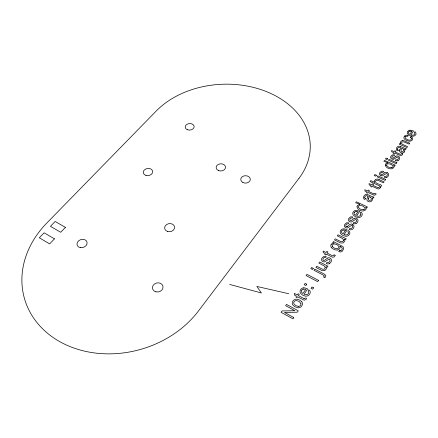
<?xml version="1.0" encoding="UTF-8"?>
<svg xmlns="http://www.w3.org/2000/svg" width="438" height="438" viewBox="0 0 438 438"><rect width="100%" height="100%" fill="white"/><g stroke="black" fill="none" stroke-linecap="round" stroke-linejoin="round"><path stroke-width="0.66" d="M399.576 150.404C399.16 152.2 401.476 153.3 402.96 152.846A2.376 1.703 11.2 0 0 403.502 152.621L404.219 151.997M367.947 196.438L368.035 196.049L366.694 195.594A1.046 0.794 11 0 0 366.332 195.622A1.916 1.462 11.1 0 0 365.675 195.939L365.38 196.202A4.281 3.269 11.3 0 0 365.177 196.454A4.928 3.761 11.3 0 0 364.87 196.963L364.728 197.609M408.106 135.435L407.729 136.366A2.141 1.511 10.9 0 0 405.309 136.771M368.517 198.403C366.825 201.929 373.428 200.336 370.838 197.56M400.606 141.967L400.463 142.377A2.913 2.07 10.9 0 0 400.567 143.341L400.907 143.899L399.812 143.434L399.275 144.233L406.984 147.524L407.581 146.631L402.194 144.201L401.564 143.325L401.766 142.361L402.522 141.808L403.546 141.792L409.24 144.135L409.831 143.248L404.679 141.063A6.455 4.599 10.9 0 0 403.726 140.724A2.831 2.009 10.9 0 0 402.653 140.614M399.916 149.517L399.746 149.911A7.572 5.426 11.5 0 0 399.571 150.404M345.368 230.372L342.998 233.892A2.781 2.217 11.1 0 1 341.81 230.793M331.298 244.333L331.615 243.944A3.263 2.644 11 0 1 332.962 243.178L333.745 243.041L332.754 242.548L333.433 241.541L342.905 246.567A2.628 2.124 11.7 0 1 343.074 246.747L343.677 248.817L342.33 251.127A3.805 3.082 11.7 0 1 341.158 251.817L341.01 251.85A2.327 1.889 11.8 0 1 339.806 251.899L338.678 251.494L339.598 250.52M301.941 290.076L302.023 289.972A2.551 2.179 10.5 0 1 303.534 289.162L303.687 289.151M341.936 230.853L342.012 230.76A2.425 1.933 11.1 0 1 343.408 230.038L343.551 230.021M354.441 212.337L354.512 212.249A2.387 1.856 11.1 0 1 355.88 211.549L356.017 211.538M371.736 200.807L370.953 201.502A2.486 1.9 11.4 0 1 370.378 201.743C368.752 202.274 366.382 200.922 366.913 199.022A7.922 6.05 11.8 0 1 367.115 198.48L367.307 198.042A18.905 14.454 9.5 0 0 367.958 196.438M408.796 131.849L408.857 131.772A2.212 1.549 10.9 0 1 410.077 131.181L410.209 131.17M404.526 136.18L404.449 136.273A5.059 3.57 11 0 0 404.247 136.557A4.172 2.946 11 0 0 403.924 137.904A3.252 2.294 10.9 0 0 404.756 139.339A6.263 4.413 11 0 0 407.225 140.702L409.169 141.178A3.482 2.458 11.1 0 0 411.676 140.543L412.12 140.116A4.938 3.488 11 0 0 412.377 139.755A3.559 2.513 11.1 0 0 411.397 136.755M410.187 137.308L410.926 136.514L411.359 136.782M365.593 198.781C364.093 200.976 362.565 197.04 364.093 195.885C364.734 194.784 366.08 194.023 367.351 194.483A7.079 5.42 11 0 1 368.205 194.828L371.824 196.47A20.827 15.582 11.3 0 0 372.267 196.657L372.705 196.832A3.323 2.518 11.4 0 0 373.992 197.073L373.302 198.118A3.28 2.491 11.5 0 1 372.18 197.856A5.278 4.035 11.2 0 1 371.829 200.85M398.312 150.19C396.987 152.172 395.361 148.69 396.784 147.579C397.386 146.544 398.662 145.909 399.839 146.314A6.767 4.862 10.9 0 1 400.666 146.62M327.471 258.124L327.317 258.223A14.202 11.727 12.7 0 0 326.628 258.721L324.903 260.101A5.229 4.303 10.3 0 1 324.668 260.276A1.484 1.226 10.7 0 1 324.005 260.528A1.04 0.854 10.8 0 1 322.894 259.685L323.096 258.787A5.404 4.457 11.3 0 1 323.315 258.415C323.928 256.821 326.211 258.398 326.2 256.465L323.989 256.339L322.111 257.911A4.895 4.03 11 0 0 321.612 258.967A4.944 4.073 11.1 0 0 321.563 259.225L321.541 259.893A2.623 2.163 10.8 0 0 322.04 260.96A2.508 2.07 10.8 0 0 323.151 261.71A2.382 1.96 10.8 0 0 324.29 261.897A2.206 1.823 10.8 0 0 324.782 261.825L328.861 259.203A0.92 0.756 11.3 0 1 329.223 259.241L329.343 259.285A1.27 1.046 11.3 0 1 329.704 259.493A1.232 1.013 11.3 0 1 329.902 259.685L330.066 260.988L328.867 262.384A1.905 1.571 11.3 0 1 327.942 262.597L326.874 262.389L326.343 263.621L327.049 263.818A3.23 2.666 11.3 0 0 329.365 263.638M384.706 172.769L384.838 172.692A2.278 1.681 11.3 0 1 387.263 172.638M354.096 218.469L353.953 218.562A13.715 10.786 12.4 0 0 353.307 219.022L351.626 220.336A5.053 3.964 10.6 0 1 351.457 220.462A1.434 1.128 10.9 0 1 350.822 220.697A1.002 0.788 11 0 1 349.732 219.92L349.902 219.088A5.223 4.101 11.4 0 1 350.11 218.748L351.019 217.998L352.333 218.042L352.836 216.941L350.701 216.826L348.933 218.283A4.725 3.712 11.2 0 0 348.484 219.257A4.78 3.75 11.2 0 0 348.44 219.498L348.44 220.111A2.529 1.987 11 0 0 348.944 221.097A2.42 1.9 11 0 0 350.033 221.792A2.3 1.807 11 0 0 351.134 221.962A2.13 1.675 11 0 0 351.605 221.891L355.464 219.465A0.887 0.695 11.4 0 1 355.815 219.498L355.935 219.537A1.232 0.964 11.4 0 1 356.488 219.914L356.669 221.108L355.557 222.4A1.84 1.445 11.4 0 1 354.665 222.597L353.636 222.405L353.154 223.55L353.844 223.725A3.121 2.453 11.4 0 0 356.067 223.555M395.886 156.235L395.755 156.311A12.943 9.39 12 0 0 395.164 156.716L393.647 157.877A4.769 3.455 10.7 0 1 393.488 157.987M329.349 263.61C331.446 262.734 332.557 259.23 330.088 258.102A2.458 2.02 11.3 0 0 327.432 258.081M356.05 223.533C358.076 222.739 358.99 219.405 356.62 218.447A2.371 1.861 11.4 0 0 354.057 218.431M386.858 177.28C388.802 176.58 389.497 173.437 387.247 172.66M397.928 160.664C399.839 159.99 400.469 156.924 398.257 156.207A2.239 1.621 11.2 0 0 395.853 156.202M391.72 167.716L388.982 167.311A8.185 5.968 11.1 0 1 388.429 167.059L386.705 165.624M334.123 243.944L333.986 243.966A2.371 1.922 11 0 0 332.289 246.238M337.101 250.016L337.523 249.967A3.351 2.716 11.3 0 0 338.935 249.386L339.883 248.28A3.208 2.601 11.3 0 0 340.058 246.829L339.839 246.211L340.321 246.452A12.811 10.474 11.6 0 1 341.339 247.01L341.476 247.109A1.725 1.396 11.7 0 1 341.656 247.251L342.324 248.45L341.848 249.764A2.803 2.272 11.6 0 1 340.797 250.64M288.812 293.75L256.86 286.447L261.387 292.962L229.72 284.454M374.014 193.914C375.93 192.616 377.479 194.483 374.386 195.217A1.073 0.81 11.5 0 1 374.14 195.184L373.718 195.063A10.999 8.278 11.4 0 1 372.59 194.587L368.002 192.479L367.515 193.202L366.469 192.715L366.956 191.997L364.991 191.088L364.854 189.742L367.619 191.017L368.287 190.032L369.333 190.508L368.665 191.499L373.324 193.64A4.604 3.477 11.4 0 0 373.975 193.908M304.071 298.557C306.901 296.816 307.596 299.521 304.35 300.172A1.172 1.013 11.2 0 1 304.147 300.134L303.693 299.981A12.04 10.271 11.1 0 1 302.483 299.389L297.594 296.761L296.997 297.648L295.88 297.046L296.482 296.159L294.391 295.031L294.347 293.378L297.293 294.96L298.114 293.75L299.225 294.347L298.409 295.562L303.37 298.229A5.042 4.32 11 0 0 304.065 298.563M400.666 146.615L404.165 148.093A19.924 14 11.1 0 0 404.592 148.263L405.013 148.416A3.175 2.261 11.2 0 0 406.245 148.63L405.621 149.572A3.137 2.234 11.2 0 1 404.548 149.336A5.042 3.619 11 0 1 404.312 152.041M379.105 179.607L384.121 181.869L383.474 182.832L378.459 180.566C377.49 179.969 375.853 180.056 375.53 181.348C375.306 184.288 380.748 183.922 381.668 185.553L381.016 186.528L370.099 181.562L370.751 180.604L374.654 182.372L374.463 181.94A3.29 2.464 11.1 0 1 374.501 180.566L375.722 179.279L377.496 179.054A6.121 4.588 11.1 0 1 379.094 179.618M352.639 224.393C355.026 225.378 354.079 228.74 352.043 229.545A3.137 2.48 11.4 0 1 349.831 229.72L349.135 229.556L349.623 228.406L350.657 228.598A1.851 1.462 11.4 0 0 351.555 228.395L352.678 227.087L352.491 225.871M403.261 149.073C405.736 151.537 399.664 153.092 401.077 149.845A13.447 9.652 10.2 0 0 401.558 148.411L402.046 148.367A4.216 3.028 11.1 0 1 403.184 148.98M332.327 246.233L332.42 246.452A2.453 1.987 11 0 0 332.612 246.78L334.134 247.996A8.278 6.679 11.1 0 0 334.714 248.28L337.03 248.768A2.447 1.982 11.2 0 0 338.749 246.222L337.129 244.754A7.977 6.493 11.1 0 0 336.565 244.464L334.709 243.928A2.551 2.07 11 0 0 334.123 243.944M300.862 303.403L299.121 301.547A8.306 7.232 10.4 0 0 298.524 301.218L296.559 300.61A2.765 2.398 10.3 0 0 295.924 300.632A2.759 2.393 10.3 0 0 293.86 303.665A2.628 2.278 10.3 0 0 294.073 304.049L295.524 305.374A8.032 6.931 10.6 0 0 296.318 305.806L298.305 306.354A2.65 2.3 10.7 0 0 298.782 306.326M397.447 149.134L397.562 148.553A4.708 3.373 11.2 0 1 397.835 148.093A4.09 2.929 11.1 0 1 398.016 147.869L398.29 147.628A1.829 1.309 11 0 1 398.903 147.338A0.996 0.712 10.9 0 1 399.248 147.316L400.54 147.721L400.474 148.071A18.078 12.981 9.7 0 1 399.905 149.511M301.864 301.809A4.511 3.909 10.6 0 1 301.848 305.746A5.973 5.179 10.4 0 1 301.547 306.25L300.944 306.863A4.205 3.646 10.6 0 1 299.012 307.733A4.03 3.499 10.7 0 1 297.862 307.777L294.779 306.699L292.748 304.875A3.898 3.378 10.3 0 1 292.316 303.835A4.637 4.019 10.4 0 1 292.704 301.393A5.869 5.086 10.6 0 1 293.17 300.703L293.608 300.244A4.287 3.718 10.4 0 1 297.32 299.242L299.493 300.025A10.835 9.439 10.4 0 1 300.254 300.473L301.618 301.607A3.789 3.285 10.7 0 1 301.798 301.842M300.89 303.397A2.765 2.398 10.7 0 1 298.76 306.321M303.386 287.881A4.172 3.57 10.6 0 1 304.744 287.87L307.607 288.921L304.071 294.194L305.598 294.681A2.935 2.508 10.8 0 0 306.512 294.703C308.193 294.659 309.502 292.496 308.221 291.171C307.722 288.73 310.372 290.274 310.224 291.965C310.35 293.296 309.535 294.555 308.522 295.354A4.101 3.509 10.8 0 1 305.406 296.121L303.195 295.415A8.891 7.577 10.8 0 1 302.428 294.988L300.747 293.515A4.205 3.597 10.6 0 1 300.32 292.776A4.402 3.767 10.6 0 1 300.178 292.387A4.145 3.542 10.6 0 1 300.211 290.493L300.457 289.94A5.683 4.862 10.8 0 1 300.802 289.403L301.207 288.938A4.073 3.482 10.6 0 1 302.959 287.969A4.402 3.767 10.6 0 1 303.397 287.919M301.815 290.011A2.924 2.502 10.6 0 0 302.932 293.498L305.587 289.551A3.559 3.044 10.5 0 0 303.682 289.096M331.67 247.87A3.915 3.175 11 0 1 331.243 244.311M337.107 250.038A5.918 4.791 11.1 0 1 331.769 247.809M340.786 250.635A1.571 1.27 11.8 0 1 339.609 250.503M343.551 229.977A3.384 2.699 11.1 0 1 345.341 230.41M350.066 224.376A2.387 1.883 11.4 0 1 352.656 224.371M349.957 224.508A13.786 10.923 12.5 0 0 349.305 224.973L347.613 226.304A5.075 4.013 10.6 0 1 347.438 226.43M347.427 226.424A1.44 1.139 10.9 0 1 346.803 226.67M346.803 226.709A1.007 0.799 11 0 1 345.708 225.888L345.878 225.044A5.251 4.15 11.4 0 1 346.091 224.699C346.677 223.194 348.845 224.694 348.84 222.871L346.693 222.756L344.909 224.229A4.752 3.756 11.2 0 0 344.449 225.214A4.802 3.8 11.2 0 0 344.405 225.46L344.405 226.079A2.546 2.015 11 0 0 344.909 227.076A2.436 1.927 11 0 0 346.004 227.776A2.31 1.829 11 0 0 347.11 227.952A2.146 1.697 11 0 0 347.58 227.88L351.473 225.422A0.892 0.706 11.4 0 1 351.829 225.46L351.944 225.499A1.237 0.975 11.4 0 1 352.497 225.877M354.32 212.282A2.737 2.13 11.1 0 0 355.525 215.266L357.802 211.872A3.323 2.59 11.1 0 0 356.012 211.488M365.631 198.743A2.36 1.801 11.1 0 1 364.646 197.62M368.5 198.398A14.065 10.753 10 0 0 369.075 196.821L369.097 196.542L369.59 196.771A4.413 3.378 11.3 0 1 370.762 197.45M386.874 177.302A2.995 2.217 11.3 0 1 384.761 177.445C383.447 177.461 384.569 175.819 385.506 176.437A1.763 1.309 11.3 0 0 386.354 176.251L387.378 175.08L387.159 173.985A1.139 0.843 11.3 0 0 386.968 173.826A1.177 0.871 11.3 0 0 386.623 173.651L386.513 173.618A0.854 0.63 11.3 0 0 386.174 173.585L382.56 175.802A2.048 1.517 11 0 1 382.117 175.862A2.206 1.632 11 0 1 381.06 175.715M384.701 172.769A13.145 9.751 12.1 0 0 384.099 173.191L382.582 174.351A4.845 3.586 10.7 0 1 382.374 174.505A1.374 1.018 10.9 0 1 381.777 174.718A0.964 0.712 11 0 1 380.715 174.017L380.852 173.262A5.01 3.707 11.3 0 1 381.038 172.95L381.881 172.271L383.14 172.304L383.589 171.302L381.542 171.209L379.894 172.528A4.533 3.356 11.1 0 0 379.5 173.415A4.583 3.394 11.2 0 0 379.461 173.634L379.483 174.193A2.425 1.801 11 0 0 379.992 175.085A2.321 1.719 11 0 0 381.06 175.715M391.681 167.754A2.119 1.555 11.2 0 0 392.881 165.882L391.074 164.398A8.355 6.148 11.1 0 0 390.504 164.151L388.002 163.746A2.113 1.549 11 0 0 386.683 165.63M397.945 160.686A2.946 2.135 11.2 0 1 395.864 160.823C394.578 160.845 395.673 159.251 396.593 159.848A1.736 1.259 11.2 0 0 397.419 159.673L398.41 158.534L398.18 157.483A1.122 0.81 11.2 0 0 397.994 157.33A1.161 0.843 11.2 0 0 397.655 157.16L397.545 157.132A0.838 0.608 11.2 0 0 397.211 157.1L393.685 159.24A2.015 1.462 11 0 1 393.247 159.301A2.168 1.571 10.9 0 1 392.207 159.158A2.289 1.659 10.9 0 1 391.15 158.551A2.393 1.736 11 0 1 390.641 157.691L390.614 157.154A4.511 3.269 11.1 0 1 390.647 156.941A4.462 3.236 11.1 0 1 391.03 156.087L392.629 154.806L394.638 154.899L394.216 155.868L392.979 155.829L392.152 156.492A4.933 3.575 11.2 0 0 391.972 156.788L391.846 157.521A0.947 0.684 10.9 0 0 392.908 158.227A1.352 0.98 10.9 0 0 393.477 157.981M398.339 150.157A2.256 1.615 11 0 1 397.37 149.144M400.754 142A3.006 2.135 10.9 0 1 402.626 140.56M410.165 137.335A2.748 1.944 11.1 0 1 411.386 138.342M411.37 138.353A2.163 1.522 11.1 0 1 411.101 139.563A2.195 1.549 11.1 0 1 409.831 140.176L407.69 139.771A8.185 5.749 11 0 1 407.126 139.541L405.364 138.266A2.261 1.593 10.9 0 1 405.281 137.056A2.765 1.949 11 0 1 405.424 136.837M404.455 136.141A3.323 2.349 10.9 0 1 408.123 135.391M409.837 130.256A3.619 2.535 10.9 0 1 411.003 130.239L413.543 130.978L410.981 134.8L412.333 135.139A2.546 1.785 11 0 0 413.116 135.145C414.436 135.222 415.52 133.475 414.266 132.594C415 129.703 417.474 134.712 414.89 135.599A3.559 2.497 11 0 1 412.295 136.174L410.34 135.681A7.714 5.393 11 0 1 409.645 135.38L408.079 134.329A3.646 2.557 10.9 0 1 407.647 133.804A3.822 2.677 10.9 0 1 407.493 133.524A3.592 2.518 10.9 0 1 407.351 132.161L407.515 131.761A4.928 3.455 11 0 1 407.762 131.367L408.068 131.033A3.531 2.475 10.9 0 1 409.481 130.321A3.761 2.639 10.9 0 1 409.837 130.256M408.681 131.8A2.54 1.779 10.9 0 0 409.946 134.302L411.868 131.444A3.082 2.163 10.9 0 0 410.203 131.132M325.281 267.58L324.449 269.156L322.691 269.282A9.631 7.95 11.2 0 1 321.848 268.899L316.707 266.26L315.935 267.404L321.328 270.186A8.081 6.69 11.2 0 0 322.472 270.7L324.766 270.602L326.37 268.806A3.334 2.77 11.2 0 0 326.425 267.552L326.042 266.622L327.268 267.251L327.952 266.227L319.62 261.962L318.853 263.096L324.312 265.976L325.281 267.58M357.003 206.922C357.479 210.662 364.432 212.873 366.157 208.975A2.677 2.07 11.4 0 0 366.08 207.99L365.768 207.426L366.787 207.902L367.416 206.96L356.346 201.77L355.661 202.767C364.208 205.685 357.019 203.32 357.003 206.922M360.879 214.461L360.31 215.671L358.903 216.279A2.743 2.135 11.3 0 1 358.054 216.268L356.614 215.857L359.647 211.33L356.943 210.437A3.904 3.039 11.1 0 0 355.678 210.448A4.057 3.159 11.1 0 0 355.289 210.53A3.811 2.967 11.1 0 0 353.701 211.362L353.346 211.762A5.311 4.139 11.3 0 0 353.05 212.227L352.853 212.704A3.876 3.017 11.1 0 0 352.913 214.324A4.117 3.208 11.1 0 0 353.061 214.653A3.931 3.061 11.1 0 0 353.493 215.282L355.125 216.542A8.317 6.455 11.2 0 0 355.859 216.903L357.945 217.5A3.838 2.989 11.3 0 0 360.808 216.837C361.996 216.005 362.763 214.248 361.832 212.95C360.343 210.859 359.959 213.186 360.879 214.461M343.638 240.15L342.855 241.573L341.142 241.694A9.406 7.517 11.3 0 1 340.315 241.333L335.262 238.841L334.528 239.925L339.828 242.553A7.895 6.324 11.3 0 0 340.956 243.035L343.189 242.942L344.722 241.239A3.258 2.617 11.3 0 0 344.75 240.051L344.361 239.17L345.571 239.767L346.217 238.798L338.021 234.763L337.293 235.836L342.664 238.562L343.638 240.15M348.467 233.065L347.865 234.319L346.431 234.954A2.787 2.223 11.3 0 1 345.566 234.938L344.098 234.511L347.252 229.808L344.509 228.877A3.964 3.159 11.1 0 0 343.222 228.893A4.123 3.285 11.1 0 0 342.823 228.975A3.871 3.088 11.1 0 0 341.197 229.84L340.83 230.257A5.398 4.303 11.2 0 0 340.523 230.733L340.315 231.231A3.937 3.137 11.1 0 0 340.353 232.917A4.188 3.334 11.1 0 0 340.501 233.257A3.997 3.186 11.1 0 0 340.934 233.914L342.576 235.222A8.453 6.712 11.2 0 0 343.321 235.6L345.434 236.219A3.898 3.11 11.3 0 0 348.363 235.534C349.579 234.659 350.389 232.857 349.453 231.494C347.953 229.309 347.553 231.751 348.467 233.065M385.281 165.033C385.79 168.542 392.426 170.59 394.112 166.982A2.573 1.883 11.3 0 0 394.008 166.084L393.696 165.564L394.682 166.002L395.257 165.137L384.498 160.412L383.874 161.326C392.032 164.151 385.462 161.699 385.281 165.033M324.191 276.066L323.578 276.953L324.651 277.801A4.719 3.947 11.5 0 0 325.483 276.843L325.762 276.028A1.878 1.571 11.9 0 0 325.483 275.075L323.961 273.909L314.763 269.135L313.986 270.284L322.79 274.85A9.324 7.857 11.6 0 1 323.518 275.261L324.06 275.694A0.591 0.493 11.8 0 1 324.136 275.82L324.191 276.066M402.664 153.984L401.931 155.178L400.786 155.523A1.035 0.745 11.3 0 1 400.611 155.501L400.201 155.386A10.605 7.583 11.2 0 1 399.106 154.953L394.638 153.026L394.189 153.694L393.171 153.251L393.62 152.583L391.709 151.756L391.539 150.519L394.233 151.685L394.846 150.776L395.864 151.214L395.251 152.123L399.779 154.083A4.44 3.186 11.2 0 0 400.414 154.329C401.487 154.647 401.334 152.435 402.664 153.984M380.463 187.333L379.669 188.614L378.481 188.981A1.068 0.799 11.5 0 1 378.295 188.959L377.879 188.833A10.939 8.169 11.3 0 1 376.751 188.367L372.185 186.287L371.703 186.999L370.657 186.522L371.139 185.811L369.185 184.918L369.037 183.588L371.796 184.847L372.453 183.872L373.494 184.343L372.837 185.318L377.474 187.431A4.577 3.433 11.3 0 0 378.125 187.699C379.242 188.033 379.078 185.696 380.463 187.333M335.147 255.387L334.232 256.86L332.946 257.281A1.133 0.925 11.5 0 1 332.749 257.248L332.305 257.106A11.618 9.428 11.4 0 1 331.133 256.564L326.359 254.155L325.806 254.976L324.722 254.423L325.275 253.607L323.233 252.573L323.145 251.045L326.02 252.496L326.775 251.379L327.865 251.932L327.109 253.049L331.949 255.496A4.862 3.964 11.4 0 0 332.628 255.803C333.915 256.181 333.526 253.569 335.147 255.387M293.783 317.555L292.912 318.853L281.092 312.321L282.028 310.947L294.862 310.717L285.625 305.658L286.49 304.388L298.262 310.821L297.347 312.201L284.486 312.425L293.783 317.555M313.575 287.821L312.672 289.179L311.035 288.314L311.944 286.956L313.575 287.821M318.53 280.38L317.687 281.65L306.102 275.579L306.956 274.325L318.53 280.38M385.741 179.438L385.101 180.396L377.206 176.843L377.852 175.89L385.741 179.438M396.855 162.744L396.237 163.67L388.435 160.253L389.059 159.333L396.855 162.744M306.764 284.218L305.855 285.565L304.229 284.705L305.144 283.359L306.764 284.218M313.236 268.346L312.458 269.49L310.821 268.642L311.604 267.498L313.236 268.346M376.395 175.238L375.749 176.191L374.222 175.501L374.868 174.554L376.395 175.238M387.619 158.704L386.995 159.618L385.484 158.961L386.108 158.041L387.619 158.704M299.006 178.282L198.458 310.975A97.959 80.811 -16 0 1 58.752 341.065A97.959 80.811 -16 0 1 46.789 223.062L156.196 111.044A85.41 63.636 -2 0 1 271.505 93.803A85.41 63.636 -2 0 1 299.006 178.282M54.443 238.863L49.636 243.9L39.321 237.79L44.139 232.819L54.443 238.863M65.404 227.371L60.712 232.293L50.436 226.331L55.15 221.469L65.404 227.371M363.639 209.769L360.797 209.32A8.508 6.543 11.2 0 1 360.228 209.041L358.481 207.47A2.201 1.697 11.1 0 1 359.888 205.427L362.489 205.871A8.689 6.745 11.2 0 1 363.075 206.139L364.903 207.765A2.201 1.703 11.3 0 1 364.799 209.052A2.174 1.681 11.3 0 1 363.639 209.769M187.639 129.807A4.489 3.263 -4.6 0 0 194.154 126.478A4.489 3.263 -4.6 0 0 187.24 124.168A4.489 3.263 -4.6 0 0 187.639 129.807M145.991 175.419A4.73 3.586 -8.7 0 0 152.67 171.406A4.73 3.586 -8.7 0 0 145.279 169.243A4.73 3.586 -8.7 0 0 145.991 175.419M242.959 182.526A4.78 3.701 0 0 0 250.306 179.569A4.78 3.701 0 0 0 243.32 176.125A4.78 3.701 0 0 0 242.959 182.526M218.491 170.552A4.708 3.597 -2.3 0 0 225.521 167.283A4.708 3.597 -2.3 0 0 218.436 164.327A4.708 3.597 -2.3 0 0 218.491 170.552M167.595 231.472A5.021 4.062 -8.3 0 0 174.598 226.966A5.021 4.062 -8.3 0 0 166.681 224.502A5.021 4.062 -8.3 0 0 167.595 231.472M155.895 291.812A5.349 4.566 -12.6 0 0 162.98 286.321A5.349 4.566 -12.6 0 0 154.357 284.059A5.349 4.566 -12.6 0 0 155.895 291.812M80.302 247.618A5.163 4.09 -17.6 0 0 87.036 242.236A5.163 4.09 -17.6 0 0 78.774 240.686A5.163 4.09 -17.6 0 0 80.302 247.618"/></g></svg>
